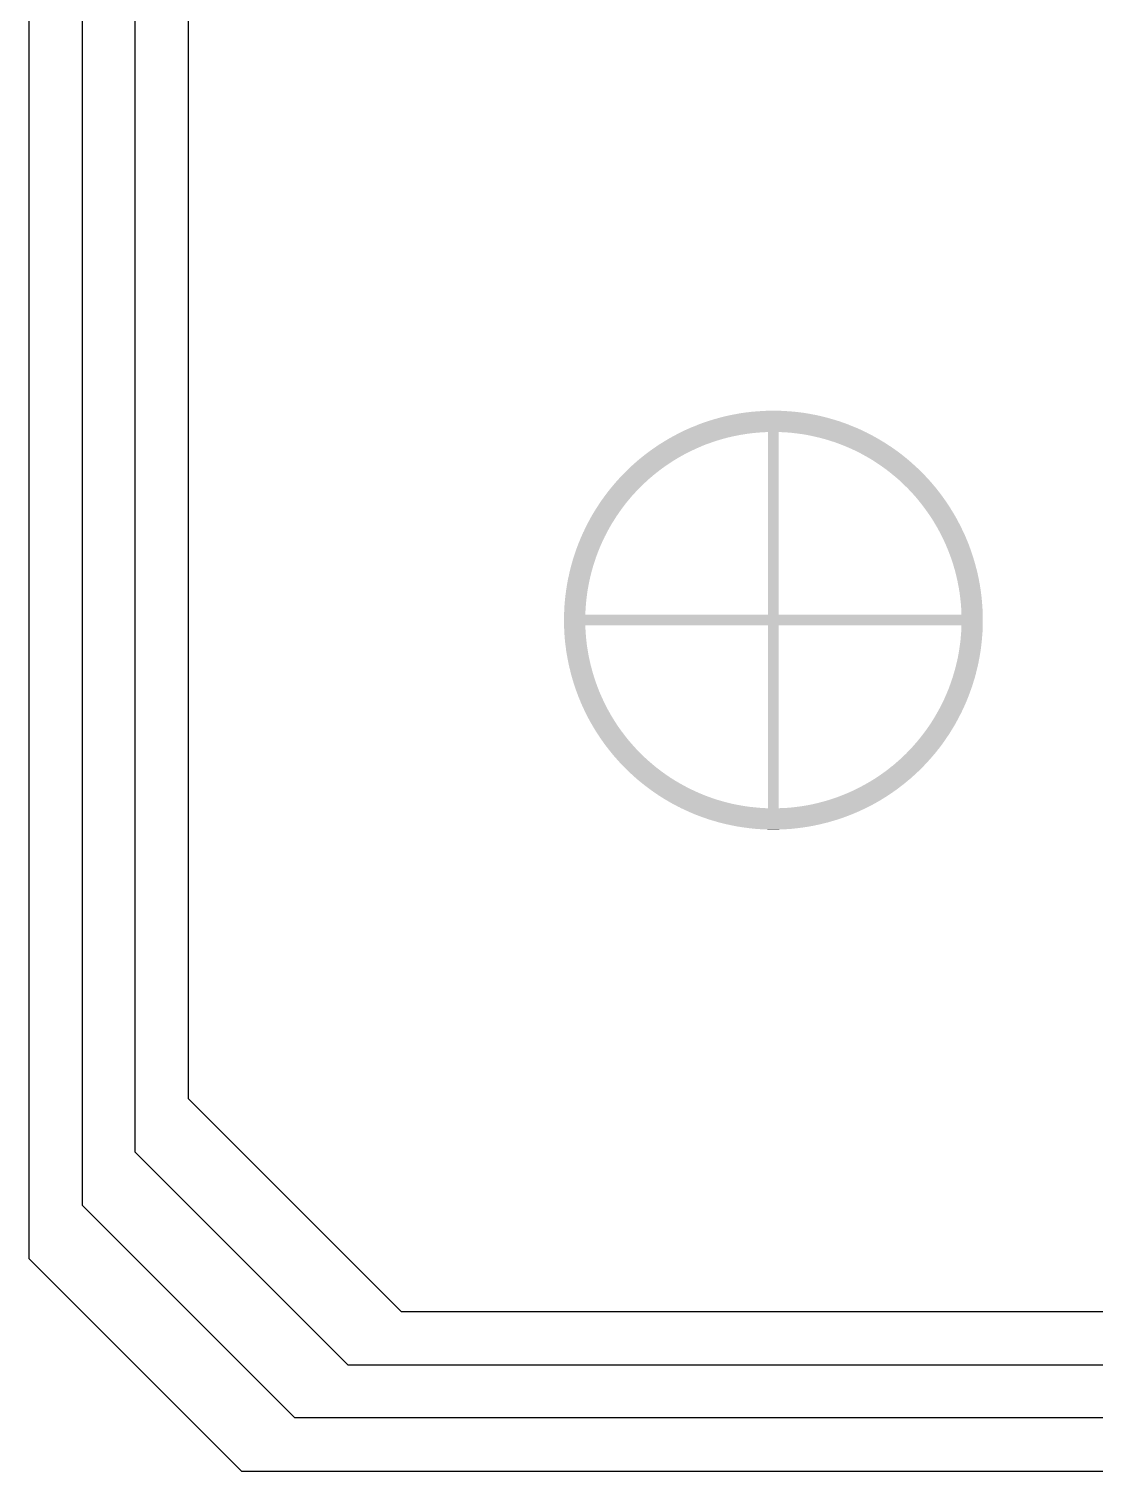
# Model space of a CAD drawing. Extents: x 295 to 953, y 10 to 290.
# Drawn here: x 625.82 to 638.55, y 105.26 to 122.48 of the extents above; entities that cross this region are included whole.
import ezdxf

# ---------------------------------------------------------------- set-up
doc = ezdxf.new("R2010")
doc.units = 0
doc.header["$LTSCALE"] = 5
doc.header["$MEASUREMENT"] = 0
doc.layers.get('0').update_dxf_attribs({"linetype": 'CONTINUOUS', "lineweight": 25})
doc.layers.add('DV-ABPB-A4_TOP', color=14, linetype='CONTINUOUS')

msp = doc.modelspace()

# ---------------------------------------------------------------- linework, layer by layer
at = {"color": 7}
for points in [[(633.878, 117.777), (633.932, 117.795), (635.541, 117.777), (635.488, 117.795)], [(633.932, 117.795), (633.945, 117.799), (635.488, 117.795), (635.473, 117.799)], [(633.945, 117.799), (634, 117.816), (635.473, 117.799), (635.42, 117.816)], [(634, 117.816), (634.014, 117.82), (635.42, 117.816), (635.405, 117.82)], [(634.014, 117.82), (634.069, 117.835), (635.405, 117.82), (635.351, 117.835)], [(634.069, 117.835), (634.082, 117.839), (635.351, 117.835), (635.336, 117.839)], [(634.082, 117.839), (634.138, 117.853), (635.336, 117.839), (635.282, 117.853)], [(634.138, 117.853), (634.152, 117.856), (635.282, 117.853), (635.267, 117.856)], [(634.152, 117.856), (634.208, 117.868), (635.267, 117.856), (635.213, 117.868)], [(634.208, 117.868), (634.221, 117.871), (635.213, 117.868), (635.197, 117.871)], [(634.221, 117.871), (634.278, 117.881), (635.197, 117.871), (635.143, 117.881)], [(634.278, 117.881), (634.291, 117.884), (635.143, 117.881), (635.127, 117.884)], [(634.291, 117.884), (634.348, 117.893), (635.127, 117.884), (635.072, 117.893)], [(634.348, 117.893), (634.362, 117.895), (635.072, 117.893), (635.056, 117.895)], [(634.362, 117.895), (634.419, 117.902), (635.056, 117.895), (635.002, 117.902)], [(634.419, 117.902), (634.433, 117.904), (635.002, 117.902), (634.985, 117.904)], [(634.433, 117.904), (634.49, 117.909), (634.985, 117.904), (634.931, 117.909)], [(634.49, 117.909), (634.503, 117.91), (634.931, 117.909), (634.914, 117.91)], [(634.503, 117.91), (634.562, 117.914), (634.914, 117.91), (634.86, 117.914)], [(634.562, 117.914), (634.575, 117.915), (634.86, 117.914), (634.841, 117.915)], [(634.575, 117.915), (634.635, 117.918), (634.841, 117.915), (634.788, 117.918)], [(634.635, 117.918), (634.646, 117.918), (634.788, 117.918), (634.764, 117.918)], [(634.646, 117.918), (634.717, 117.919), (634.764, 117.918), (634.717, 117.919)], [(633.49, 117.601), (633.518, 117.616), (634.178, 117.601), (634.244, 117.616)], [(633.518, 117.616), (633.542, 117.629), (634.244, 117.616), (634.31, 117.629)], [(633.542, 117.629), (633.551, 117.634), (634.31, 117.629), (634.342, 117.634)], [(633.551, 117.634), (633.563, 117.64), (634.342, 117.634), (634.377, 117.64)], [(633.563, 117.64), (633.581, 117.649), (634.377, 117.64), (634.444, 117.649)], [(633.581, 117.649), (633.594, 117.656), (634.444, 117.649), (634.511, 117.656)], [(633.594, 117.656), (633.604, 117.661), (634.511, 117.656), (634.579, 117.661)], [(633.604, 117.661), (633.61, 117.664), (634.579, 117.661), (634.646, 117.664)], [(633.61, 117.664), (633.615, 117.667), (635.809, 117.664), (635.804, 117.667)], [(633.615, 117.667), (633.666, 117.691), (635.804, 117.667), (635.753, 117.691)], [(633.666, 117.691), (633.679, 117.697), (635.753, 117.691), (635.74, 117.697)], [(633.679, 117.697), (633.732, 117.72), (635.74, 117.697), (635.688, 117.72)], [(633.732, 117.72), (633.745, 117.725), (635.688, 117.72), (635.674, 117.725)], [(633.745, 117.725), (633.798, 117.746), (635.674, 117.725), (635.622, 117.746)], [(633.798, 117.746), (633.811, 117.752), (635.622, 117.746), (635.608, 117.752)], [(633.811, 117.752), (633.864, 117.772), (635.608, 117.752), (635.555, 117.772)], [(633.864, 117.772), (633.878, 117.777), (635.555, 117.772), (635.541, 117.777)], [(634.646, 115.482), (634.646, 117.664), (634.773, 115.482), (634.773, 117.664)], [(634.797, 117.663), (634.773, 117.664), (635.811, 117.663), (635.809, 117.664)], [(634.856, 117.66), (634.797, 117.663), (635.818, 117.66), (635.811, 117.663)], [(634.864, 117.66), (634.856, 117.66), (635.819, 117.66), (635.818, 117.66)], [(634.932, 117.654), (634.864, 117.66), (635.83, 117.654), (635.819, 117.66)], [(634.999, 117.646), (634.932, 117.654), (635.845, 117.646), (635.83, 117.654)], [(635.066, 117.637), (634.999, 117.646), (635.864, 117.637), (635.845, 117.646)], [(635.117, 117.628), (635.066, 117.637), (635.881, 117.628), (635.864, 117.637)], [(635.132, 117.625), (635.117, 117.628), (635.886, 117.625), (635.881, 117.628)], [(635.198, 117.611), (635.132, 117.625), (635.911, 117.611), (635.886, 117.625)], [(635.264, 117.595), (635.198, 117.611), (635.94, 117.595), (635.911, 117.611)], [(633.2, 117.412), (633.241, 117.442), (633.673, 117.412), (633.734, 117.442)], [(633.241, 117.442), (633.248, 117.447), (633.734, 117.442), (633.746, 117.447)], [(633.248, 117.447), (633.281, 117.47), (633.746, 117.447), (633.795, 117.47)], [(633.281, 117.47), (633.307, 117.488), (633.795, 117.47), (633.837, 117.488)], [(633.307, 117.488), (633.32, 117.497), (633.837, 117.488), (633.857, 117.497)], [(633.32, 117.497), (633.357, 117.522), (633.857, 117.497), (633.92, 117.522)], [(633.357, 117.522), (633.366, 117.527), (633.92, 117.522), (633.936, 117.527)], [(633.366, 117.527), (633.394, 117.544), (633.936, 117.527), (633.984, 117.544)], [(633.394, 117.544), (633.427, 117.565), (633.984, 117.544), (634.047, 117.565)], [(633.427, 117.565), (633.428, 117.565), (634.047, 117.565), (634.048, 117.565)], [(633.428, 117.565), (633.46, 117.584), (634.048, 117.565), (634.113, 117.584)], [(633.46, 117.584), (633.489, 117.601), (634.113, 117.584), (634.176, 117.601)], [(633.489, 117.601), (633.49, 117.601), (634.176, 117.601), (634.178, 117.601)], [(635.272, 117.593), (635.264, 117.595), (635.944, 117.593), (635.94, 117.595)], [(635.329, 117.578), (635.272, 117.593), (635.97, 117.578), (635.944, 117.593)], [(635.394, 117.558), (635.329, 117.578), (636.003, 117.558), (635.97, 117.578)], [(635.397, 117.557), (635.394, 117.558), (636.005, 117.557), (636.003, 117.558)], [(635.458, 117.537), (635.397, 117.557), (636.038, 117.537), (636.005, 117.557)], [(635.505, 117.519), (635.458, 117.537), (636.066, 117.519), (636.038, 117.537)], [(635.521, 117.513), (635.505, 117.519), (636.075, 117.513), (636.066, 117.519)], [(635.584, 117.488), (635.521, 117.513), (636.113, 117.488), (636.075, 117.513)], [(635.602, 117.48), (635.584, 117.488), (636.125, 117.48), (636.113, 117.488)], [(635.646, 117.461), (635.602, 117.48), (636.152, 117.461), (636.125, 117.48)], [(635.692, 117.439), (635.646, 117.461), (636.183, 117.439), (636.152, 117.461)], [(635.707, 117.432), (635.692, 117.439), (636.193, 117.432), (636.183, 117.439)], [(632.991, 117.234), (633.027, 117.268), (633.387, 117.234), (633.435, 117.268)], [(633.027, 117.268), (633.032, 117.273), (633.435, 117.268), (633.442, 117.273)], [(633.032, 117.273), (633.075, 117.31), (633.442, 117.273), (633.498, 117.31)], [(633.075, 117.31), (633.08, 117.315), (633.498, 117.31), (633.506, 117.315)], [(633.08, 117.315), (633.117, 117.346), (633.506, 117.315), (633.556, 117.346)], [(633.117, 117.346), (633.135, 117.361), (633.556, 117.346), (633.582, 117.361)], [(633.135, 117.361), (633.159, 117.38), (633.582, 117.361), (633.614, 117.38)], [(633.159, 117.38), (633.191, 117.405), (633.614, 117.38), (633.661, 117.405)], [(633.191, 117.405), (633.2, 117.412), (633.661, 117.405), (633.673, 117.412)], [(635.767, 117.401), (635.707, 117.432), (636.234, 117.401), (636.193, 117.432)], [(635.775, 117.396), (635.767, 117.401), (636.24, 117.396), (636.234, 117.401)], [(635.826, 117.368), (635.775, 117.396), (636.275, 117.368), (636.24, 117.396)], [(635.854, 117.352), (635.826, 117.368), (636.296, 117.352), (636.275, 117.368)], [(635.884, 117.334), (635.854, 117.352), (636.317, 117.334), (636.296, 117.352)], [(635.928, 117.306), (635.884, 117.334), (636.35, 117.306), (636.317, 117.334)], [(635.941, 117.297), (635.928, 117.306), (636.359, 117.297), (636.35, 117.306)], [(635.997, 117.259), (635.941, 117.297), (636.402, 117.259), (636.359, 117.297)], [(632.827, 117.064), (632.866, 117.107), (633.181, 117.064), (633.228, 117.107)], [(632.866, 117.107), (632.875, 117.117), (633.228, 117.107), (633.24, 117.117)], [(632.875, 117.117), (632.907, 117.151), (633.24, 117.117), (633.28, 117.151)], [(632.907, 117.151), (632.924, 117.169), (633.28, 117.151), (633.302, 117.169)], [(632.924, 117.169), (632.949, 117.193), (633.302, 117.169), (633.333, 117.193)], [(632.949, 117.193), (632.975, 117.219), (633.333, 117.193), (633.367, 117.219)], [(632.975, 117.219), (632.991, 117.234), (633.367, 117.219), (633.387, 117.234)], [(635.999, 117.258), (635.997, 117.259), (636.403, 117.258), (636.402, 117.259)], [(636.052, 117.22), (635.999, 117.258), (636.444, 117.22), (636.403, 117.258)], [(636.066, 117.209), (636.052, 117.22), (636.455, 117.209), (636.444, 117.22)], [(636.105, 117.179), (636.066, 117.209), (636.485, 117.179), (636.455, 117.209)], [(636.13, 117.158), (636.105, 117.179), (636.505, 117.158), (636.485, 117.179)], [(636.158, 117.136), (636.13, 117.158), (636.527, 117.136), (636.505, 117.158)], [(636.192, 117.107), (636.158, 117.136), (636.554, 117.107), (636.527, 117.136)], [(636.209, 117.092), (636.192, 117.107), (636.568, 117.092), (636.554, 117.107)], [(636.25, 117.053), (636.209, 117.092), (636.602, 117.053), (636.568, 117.092)], [(632.708, 116.917), (632.737, 116.955), (633.036, 116.917), (633.071, 116.955)], [(632.737, 116.955), (632.747, 116.967), (633.071, 116.955), (633.082, 116.967)], [(632.747, 116.967), (632.781, 117.01), (633.082, 116.967), (633.124, 117.01)], [(632.781, 117.01), (632.786, 117.015), (633.124, 117.01), (633.129, 117.015)], [(632.786, 117.015), (632.825, 117.062), (633.129, 117.015), (633.178, 117.062)], [(632.825, 117.062), (632.827, 117.064), (633.178, 117.062), (633.181, 117.064)], [(636.258, 117.046), (636.25, 117.053), (636.608, 117.046), (636.602, 117.053)], [(636.306, 116.999), (636.258, 117.046), (636.648, 116.999), (636.608, 117.046)], [(636.353, 116.95), (636.307, 116.999), (636.686, 116.95), (636.648, 116.999)], [(636.36, 116.943), (636.353, 116.95), (636.692, 116.943), (636.686, 116.95)], [(636.399, 116.9), (636.36, 116.943), (636.724, 116.9), (636.692, 116.943)], [(632.575, 116.72), (632.6, 116.76), (632.879, 116.72), (632.908, 116.76)], [(632.6, 116.76), (632.613, 116.78), (632.908, 116.76), (632.923, 116.78)], [(632.613, 116.78), (632.635, 116.814), (632.923, 116.78), (632.949, 116.814)], [(632.635, 116.814), (632.652, 116.84), (632.949, 116.814), (632.97, 116.84)], [(632.652, 116.84), (632.671, 116.866), (632.97, 116.84), (632.992, 116.866)], [(632.671, 116.866), (632.694, 116.898), (632.992, 116.866), (633.019, 116.898)], [(632.694, 116.898), (632.708, 116.917), (633.019, 116.898), (633.036, 116.917)], [(636.411, 116.886), (636.399, 116.9), (636.734, 116.886), (636.724, 116.9)], [(636.443, 116.848), (636.411, 116.886), (636.761, 116.848), (636.734, 116.886)], [(636.459, 116.827), (636.443, 116.848), (636.775, 116.827), (636.761, 116.848)], [(636.485, 116.795), (636.459, 116.827), (636.797, 116.795), (636.775, 116.827)], [(636.505, 116.768), (636.485, 116.795), (636.815, 116.768), (636.797, 116.795)], [(636.525, 116.741), (636.505, 116.768), (636.831, 116.741), (636.815, 116.768)], [(632.472, 116.535), (632.502, 116.593), (632.76, 116.535), (632.794, 116.593)], [(632.502, 116.593), (632.504, 116.596), (632.794, 116.593), (632.797, 116.596)], [(632.504, 116.596), (632.533, 116.65), (632.797, 116.596), (632.831, 116.65)], [(632.533, 116.65), (632.538, 116.659), (632.831, 116.65), (632.837, 116.659)], [(632.538, 116.659), (632.566, 116.706), (632.837, 116.659), (632.869, 116.706)], [(632.566, 116.706), (632.575, 116.72), (632.869, 116.706), (632.879, 116.72)], [(636.549, 116.707), (636.525, 116.741), (636.852, 116.707), (636.831, 116.741)], [(636.564, 116.686), (636.549, 116.707), (636.865, 116.686), (636.852, 116.707)], [(636.591, 116.646), (636.564, 116.686), (636.888, 116.646), (636.865, 116.686)], [(636.602, 116.63), (636.591, 116.646), (636.897, 116.63), (636.888, 116.646)], [(636.631, 116.583), (636.602, 116.63), (636.922, 116.583), (636.897, 116.63)], [(636.637, 116.572), (636.631, 116.583), (636.928, 116.572), (636.922, 116.583)], [(632.391, 116.354), (632.411, 116.404), (632.667, 116.354), (632.691, 116.404)], [(632.411, 116.404), (632.417, 116.415), (632.691, 116.404), (632.696, 116.415)], [(632.417, 116.415), (632.44, 116.469), (632.696, 116.415), (632.724, 116.469)], [(632.44, 116.469), (632.444, 116.475), (632.724, 116.469), (632.727, 116.475)], [(632.444, 116.475), (632.471, 116.533), (632.727, 116.475), (632.759, 116.533)], [(632.471, 116.533), (632.472, 116.535), (632.759, 116.533), (632.76, 116.535)], [(636.668, 116.52), (636.637, 116.572), (636.955, 116.52), (636.928, 116.572)], [(636.671, 116.514), (636.668, 116.52), (636.957, 116.514), (636.955, 116.52)], [(636.703, 116.455), (636.671, 116.514), (636.985, 116.455), (636.957, 116.514)], [(636.733, 116.394), (636.703, 116.455), (637.012, 116.394), (636.986, 116.455)], [(636.703, 116.455), (636.703, 116.455), (636.986, 116.455), (636.985, 116.455)], [(632.345, 116.23), (632.359, 116.271), (632.615, 116.23), (632.631, 116.271)], [(632.359, 116.271), (632.367, 116.293), (632.631, 116.271), (632.64, 116.293)], [(632.367, 116.293), (632.384, 116.338), (632.64, 116.293), (632.66, 116.338)], [(632.384, 116.338), (632.391, 116.354), (632.66, 116.338), (632.667, 116.354)], [(636.735, 116.39), (636.733, 116.394), (637.014, 116.39), (637.012, 116.394)], [(636.762, 116.333), (636.735, 116.39), (637.037, 116.333), (637.014, 116.39)], [(636.766, 116.324), (636.762, 116.333), (637.041, 116.324), (637.037, 116.333)], [(636.788, 116.271), (636.766, 116.324), (637.06, 116.271), (637.041, 116.324)], [(636.794, 116.257), (636.788, 116.271), (637.065, 116.257), (637.06, 116.271)], [(636.813, 116.208), (636.794, 116.257), (637.082, 116.208), (637.065, 116.257)], [(632.287, 116.038), (632.295, 116.067), (632.55, 116.038), (632.559, 116.067)], [(632.295, 116.067), (632.305, 116.103), (632.559, 116.067), (632.57, 116.103)], [(632.305, 116.103), (632.314, 116.136), (632.57, 116.103), (632.581, 116.136)], [(632.314, 116.136), (632.324, 116.167), (632.581, 116.136), (632.591, 116.167)], [(632.324, 116.167), (632.336, 116.204), (632.591, 116.167), (632.605, 116.204)], [(632.336, 116.204), (632.345, 116.23), (632.605, 116.204), (632.615, 116.23)], [(636.82, 116.19), (636.813, 116.208), (637.088, 116.19), (637.082, 116.208)], [(636.836, 116.144), (636.82, 116.19), (637.102, 116.144), (637.088, 116.19)], [(636.843, 116.122), (636.836, 116.144), (637.109, 116.122), (637.102, 116.144)], [(636.857, 116.08), (636.843, 116.122), (637.121, 116.08), (637.109, 116.122)], [(636.865, 116.053), (636.857, 116.08), (637.128, 116.053), (637.121, 116.08)], [(632.248, 115.858), (632.257, 115.907), (632.507, 115.858), (632.517, 115.907)], [(632.257, 115.907), (632.262, 115.928), (632.517, 115.907), (632.522, 115.928)], [(632.262, 115.928), (632.272, 115.973), (632.522, 115.928), (632.533, 115.973)], [(632.272, 115.973), (632.277, 115.998), (632.533, 115.973), (632.539, 115.998)], [(632.277, 115.998), (632.287, 116.038), (632.539, 115.998), (632.55, 116.038)], [(636.876, 116.015), (636.865, 116.053), (637.138, 116.015), (637.128, 116.053)], [(636.884, 115.984), (636.876, 116.015), (637.146, 115.984), (637.138, 116.015)], [(636.893, 115.95), (636.884, 115.984), (637.153, 115.95), (637.146, 115.984)], [(636.901, 115.914), (636.893, 115.95), (637.161, 115.914), (637.153, 115.95)], [(636.908, 115.884), (636.901, 115.914), (637.166, 115.884), (637.161, 115.914)], [(632.226, 115.707), (632.227, 115.717), (632.482, 115.707), (632.483, 115.717)], [(632.227, 115.717), (632.235, 115.774), (632.483, 115.717), (632.491, 115.774)], [(632.235, 115.774), (632.237, 115.788), (632.491, 115.774), (632.494, 115.788)], [(632.237, 115.788), (632.245, 115.841), (632.494, 115.788), (632.503, 115.841)], [(632.245, 115.841), (632.248, 115.858), (632.503, 115.841), (632.507, 115.858)], [(636.915, 115.844), (636.908, 115.884), (637.174, 115.844), (637.166, 115.884)], [(636.921, 115.818), (636.915, 115.844), (637.178, 115.818), (637.174, 115.844)], [(636.928, 115.774), (636.921, 115.818), (637.185, 115.774), (637.178, 115.818)], [(636.932, 115.751), (636.928, 115.774), (637.188, 115.751), (637.185, 115.774)], [(636.938, 115.703), (636.932, 115.751), (637.194, 115.703), (637.188, 115.751)], [(632.211, 115.505), (632.214, 115.573), (632.465, 115.505), (632.468, 115.573)], [(632.214, 115.576), (632.219, 115.64), (632.469, 115.576), (632.474, 115.64)], [(632.214, 115.573), (632.214, 115.576), (632.468, 115.573), (632.469, 115.576)], [(632.219, 115.64), (632.22, 115.647), (632.474, 115.64), (632.475, 115.647)], [(632.22, 115.647), (632.226, 115.707), (632.475, 115.647), (632.482, 115.707)], [(636.941, 115.684), (636.938, 115.703), (637.196, 115.684), (637.194, 115.703)], [(636.946, 115.632), (636.941, 115.684), (637.201, 115.632), (637.196, 115.684)], [(636.948, 115.617), (636.946, 115.632), (637.202, 115.617), (637.201, 115.632)], [(636.952, 115.561), (636.948, 115.617), (637.206, 115.561), (637.202, 115.617)], [(636.953, 115.549), (636.952, 115.561), (637.207, 115.549), (637.206, 115.561)], [(636.955, 115.49), (636.953, 115.549), (637.209, 115.49), (637.207, 115.549)], [(632.209, 115.433), (632.21, 115.482), (637.21, 115.433), (637.209, 115.482)], [(632.209, 115.418), (632.209, 115.433), (637.21, 115.418), (637.21, 115.433)], [(632.209, 115.404), (632.209, 115.418), (637.21, 115.404), (637.21, 115.418)], [(632.21, 115.355), (632.209, 115.404), (637.209, 115.355), (637.21, 115.404)], [(632.21, 115.482), (632.211, 115.504), (632.464, 115.482), (632.465, 115.504)], [(632.211, 115.504), (632.211, 115.505), (632.465, 115.504), (632.465, 115.505)], [(636.955, 115.482), (636.955, 115.49), (637.209, 115.482), (637.209, 115.49)], [(632.21, 115.347), (632.21, 115.355), (632.464, 115.347), (632.464, 115.355)], [(632.213, 115.287), (632.21, 115.347), (632.467, 115.287), (632.464, 115.347)], [(632.213, 115.276), (632.213, 115.287), (632.468, 115.276), (632.467, 115.287)], [(632.217, 115.22), (632.213, 115.276), (632.472, 115.22), (632.468, 115.276)], [(632.218, 115.205), (632.217, 115.22), (632.473, 115.205), (632.472, 115.22)], [(632.223, 115.153), (632.218, 115.205), (632.479, 115.153), (632.473, 115.205)], [(634.646, 113.173), (634.646, 115.355), (634.773, 113.173), (634.773, 115.355)], [(636.945, 115.196), (636.951, 115.261), (637.2, 115.196), (637.205, 115.261)], [(636.951, 115.264), (636.955, 115.331), (637.206, 115.264), (637.209, 115.331)], [(636.951, 115.261), (636.951, 115.264), (637.205, 115.261), (637.206, 115.264)], [(636.955, 115.332), (636.955, 115.355), (637.209, 115.332), (637.209, 115.355)], [(636.955, 115.331), (636.955, 115.332), (637.209, 115.331), (637.209, 115.332)], [(632.225, 115.134), (632.223, 115.153), (632.481, 115.134), (632.479, 115.153)], [(632.232, 115.086), (632.225, 115.134), (632.488, 115.086), (632.481, 115.134)], [(632.234, 115.063), (632.232, 115.086), (632.492, 115.063), (632.488, 115.086)], [(632.241, 115.019), (632.234, 115.063), (632.499, 115.019), (632.492, 115.063)], [(636.916, 114.996), (636.926, 115.048), (637.174, 114.996), (637.183, 115.048)], [(636.926, 115.048), (636.928, 115.062), (637.183, 115.048), (637.185, 115.062)], [(636.928, 115.062), (636.936, 115.119), (637.185, 115.062), (637.192, 115.119)], [(636.936, 115.119), (636.938, 115.129), (637.192, 115.119), (637.193, 115.129)], [(636.938, 115.129), (636.945, 115.19), (637.193, 115.129), (637.2, 115.19)], [(636.945, 115.19), (636.945, 115.196), (637.2, 115.19), (637.2, 115.196)], [(632.246, 114.993), (632.241, 115.019), (632.504, 114.993), (632.499, 115.019)], [(632.253, 114.953), (632.246, 114.993), (632.512, 114.953), (632.504, 114.993)], [(632.259, 114.923), (632.253, 114.953), (632.519, 114.923), (632.512, 114.953)], [(632.266, 114.887), (632.259, 114.923), (632.527, 114.887), (632.519, 114.923)], [(632.274, 114.853), (632.266, 114.887), (632.536, 114.853), (632.527, 114.887)], [(632.282, 114.822), (632.274, 114.853), (632.544, 114.822), (632.536, 114.853)], [(636.88, 114.839), (636.887, 114.864), (637.142, 114.839), (637.148, 114.864)], [(636.887, 114.864), (636.897, 114.908), (637.148, 114.864), (637.158, 114.908)], [(636.897, 114.908), (636.903, 114.93), (637.158, 114.908), (637.162, 114.93)], [(636.903, 114.93), (636.913, 114.978), (637.162, 114.93), (637.171, 114.978)], [(636.913, 114.978), (636.916, 114.996), (637.171, 114.978), (637.174, 114.996)], [(632.291, 114.784), (632.282, 114.822), (632.555, 114.784), (632.544, 114.822)], [(632.298, 114.757), (632.291, 114.784), (632.563, 114.757), (632.555, 114.784)], [(632.31, 114.715), (632.298, 114.757), (632.576, 114.715), (632.563, 114.757)], [(632.317, 114.692), (632.31, 114.715), (632.584, 114.692), (632.576, 114.715)], [(632.331, 114.647), (632.317, 114.692), (632.6, 114.647), (632.584, 114.692)], [(636.828, 114.67), (636.838, 114.701), (637.095, 114.67), (637.105, 114.701)], [(636.838, 114.701), (636.85, 114.734), (637.105, 114.701), (637.115, 114.734)], [(636.85, 114.734), (636.86, 114.77), (637.115, 114.734), (637.125, 114.77)], [(636.86, 114.77), (636.869, 114.799), (637.125, 114.77), (637.132, 114.799)], [(636.869, 114.799), (636.88, 114.839), (637.132, 114.799), (637.142, 114.839)], [(632.337, 114.629), (632.331, 114.647), (632.606, 114.629), (632.6, 114.647)], [(632.354, 114.579), (632.337, 114.629), (632.626, 114.579), (632.606, 114.629)], [(632.359, 114.566), (632.354, 114.579), (632.631, 114.566), (632.626, 114.579)], [(632.379, 114.513), (632.359, 114.566), (632.654, 114.513), (632.631, 114.566)], [(632.382, 114.504), (632.379, 114.513), (632.658, 114.504), (632.654, 114.513)], [(636.759, 114.499), (636.779, 114.544), (637.035, 114.499), (637.052, 114.544)], [(636.779, 114.544), (636.788, 114.566), (637.052, 114.544), (637.06, 114.566)], [(636.788, 114.566), (636.805, 114.607), (637.06, 114.566), (637.075, 114.607)], [(636.805, 114.607), (636.814, 114.633), (637.075, 114.607), (637.084, 114.633)], [(636.814, 114.633), (636.828, 114.67), (637.084, 114.633), (637.095, 114.67)], [(632.406, 114.447), (632.382, 114.504), (632.684, 114.447), (632.658, 114.504)], [(632.407, 114.442), (632.406, 114.447), (632.686, 114.442), (632.684, 114.447)], [(632.434, 114.382), (632.407, 114.442), (632.716, 114.382), (632.686, 114.442)], [(632.434, 114.381), (632.434, 114.382), (632.717, 114.381), (632.716, 114.382)], [(632.462, 114.323), (632.434, 114.381), (632.748, 114.323), (632.717, 114.381)], [(636.66, 114.304), (636.692, 114.361), (636.948, 114.304), (636.976, 114.361)], [(636.692, 114.361), (636.696, 114.368), (636.976, 114.361), (636.979, 114.368)], [(636.696, 114.368), (636.723, 114.421), (636.979, 114.368), (637.003, 114.421)], [(636.723, 114.421), (636.729, 114.433), (637.003, 114.421), (637.008, 114.433)], [(636.729, 114.433), (636.752, 114.482), (637.008, 114.433), (637.028, 114.482)], [(636.752, 114.482), (636.759, 114.499), (637.028, 114.482), (637.035, 114.499)], [(632.465, 114.317), (632.462, 114.323), (632.752, 114.317), (632.748, 114.323)], [(632.492, 114.264), (632.465, 114.317), (632.782, 114.264), (632.752, 114.317)], [(632.497, 114.253), (632.492, 114.264), (632.789, 114.253), (632.782, 114.264)], [(632.522, 114.207), (632.497, 114.253), (632.818, 114.207), (632.789, 114.253)], [(632.531, 114.191), (632.522, 114.207), (632.828, 114.191), (632.818, 114.207)], [(632.555, 114.15), (632.531, 114.191), (632.855, 114.15), (632.828, 114.191)], [(636.551, 114.131), (636.583, 114.178), (636.853, 114.131), (636.881, 114.178)], [(636.583, 114.178), (636.589, 114.187), (636.881, 114.178), (636.886, 114.187)], [(636.589, 114.187), (636.623, 114.24), (636.886, 114.187), (636.915, 114.24)], [(636.623, 114.24), (636.625, 114.244), (636.915, 114.24), (636.917, 114.244)], [(636.625, 114.244), (636.659, 114.302), (636.917, 114.244), (636.947, 114.302)], [(636.659, 114.302), (636.66, 114.304), (636.947, 114.302), (636.948, 114.304)], [(632.567, 114.129), (632.555, 114.15), (632.87, 114.129), (632.855, 114.15)], [(632.588, 114.095), (632.567, 114.129), (632.894, 114.095), (632.87, 114.129)], [(632.605, 114.069), (632.588, 114.095), (632.914, 114.069), (632.894, 114.095)], [(632.623, 114.041), (632.605, 114.069), (632.935, 114.041), (632.914, 114.069)], [(632.644, 114.009), (632.623, 114.041), (632.96, 114.009), (632.935, 114.041)], [(632.659, 113.988), (632.644, 114.009), (632.977, 113.988), (632.96, 114.009)], [(636.427, 113.97), (636.449, 113.997), (636.748, 113.97), (636.767, 113.997)], [(636.449, 113.997), (636.47, 114.023), (636.767, 113.997), (636.784, 114.023)], [(636.47, 114.023), (636.496, 114.056), (636.784, 114.023), (636.807, 114.056)], [(636.496, 114.056), (636.511, 114.076), (636.807, 114.056), (636.819, 114.076)], [(636.511, 114.076), (636.541, 114.117), (636.819, 114.076), (636.845, 114.117)], [(636.541, 114.117), (636.551, 114.131), (636.845, 114.117), (636.853, 114.131)], [(632.685, 113.951), (632.659, 113.988), (633.009, 113.951), (632.977, 113.988)], [(632.695, 113.937), (632.685, 113.951), (633.021, 113.937), (633.009, 113.951)], [(632.728, 113.894), (632.695, 113.937), (633.06, 113.894), (633.021, 113.937)], [(632.733, 113.887), (632.728, 113.894), (633.066, 113.887), (633.06, 113.894)], [(632.772, 113.838), (632.733, 113.887), (633.113, 113.838), (633.066, 113.887)], [(632.811, 113.791), (632.772, 113.838), (633.161, 113.791), (633.113, 113.838)], [(636.241, 113.775), (636.29, 113.821), (636.594, 113.775), (636.634, 113.821)], [(636.29, 113.821), (636.295, 113.826), (636.634, 113.821), (636.638, 113.826)], [(636.295, 113.826), (636.337, 113.87), (636.638, 113.826), (636.673, 113.87)], [(636.337, 113.87), (636.349, 113.882), (636.673, 113.87), (636.683, 113.882)], [(636.349, 113.882), (636.383, 113.919), (636.683, 113.882), (636.711, 113.919)], [(636.383, 113.919), (636.4, 113.939), (636.711, 113.919), (636.726, 113.939)], [(636.4, 113.939), (636.427, 113.97), (636.726, 113.939), (636.748, 113.97)], [(632.818, 113.783), (632.811, 113.791), (633.169, 113.783), (633.161, 113.791)], [(632.852, 113.745), (632.818, 113.783), (633.211, 113.745), (633.169, 113.783)], [(632.865, 113.73), (632.852, 113.745), (633.228, 113.73), (633.211, 113.745)], [(632.893, 113.701), (632.865, 113.73), (633.262, 113.701), (633.228, 113.73)], [(632.914, 113.678), (632.893, 113.701), (633.289, 113.678), (633.262, 113.701)], [(632.934, 113.658), (632.914, 113.678), (633.314, 113.658), (633.289, 113.678)], [(632.964, 113.628), (632.934, 113.658), (633.353, 113.628), (633.314, 113.658)], [(636.087, 113.643), (636.117, 113.668), (636.471, 113.643), (636.495, 113.668)], [(636.117, 113.668), (636.14, 113.685), (636.495, 113.668), (636.512, 113.685)], [(636.14, 113.685), (636.179, 113.719), (636.512, 113.685), (636.544, 113.719)], [(636.179, 113.719), (636.191, 113.729), (636.544, 113.719), (636.553, 113.729)], [(636.191, 113.729), (636.239, 113.772), (636.553, 113.729), (636.592, 113.772)], [(636.239, 113.772), (636.241, 113.775), (636.592, 113.772), (636.594, 113.775)], [(632.976, 113.617), (632.964, 113.628), (633.367, 113.617), (633.353, 113.628)], [(633.016, 113.579), (632.976, 113.617), (633.42, 113.579), (633.367, 113.617)], [(633.018, 113.577), (633.016, 113.579), (633.422, 113.577), (633.42, 113.579)], [(633.06, 113.539), (633.018, 113.577), (633.478, 113.539), (633.422, 113.577)], [(633.069, 113.531), (633.06, 113.539), (633.491, 113.531), (633.478, 113.539)], [(633.102, 113.503), (633.069, 113.531), (633.535, 113.503), (633.491, 113.531)], [(633.124, 113.485), (633.102, 113.503), (633.566, 113.485), (633.535, 113.503)], [(633.144, 113.469), (633.124, 113.485), (633.593, 113.469), (633.566, 113.485)], [(635.805, 113.457), (635.838, 113.476), (636.261, 113.457), (636.284, 113.476)], [(635.838, 113.476), (635.864, 113.491), (636.284, 113.476), (636.302, 113.491)], [(635.864, 113.491), (635.913, 113.521), (636.302, 113.491), (636.339, 113.521)], [(635.913, 113.521), (635.921, 113.526), (636.339, 113.521), (636.345, 113.526)], [(635.921, 113.526), (635.978, 113.564), (636.345, 113.526), (636.387, 113.564)], [(635.978, 113.564), (635.985, 113.569), (636.387, 113.564), (636.393, 113.569)], [(635.985, 113.569), (636.033, 113.603), (636.393, 113.569), (636.429, 113.603)], [(636.033, 113.603), (636.052, 113.617), (636.429, 113.603), (636.445, 113.617)], [(636.052, 113.617), (636.087, 113.643), (636.445, 113.617), (636.471, 113.643)], [(633.179, 113.441), (633.144, 113.469), (633.644, 113.441), (633.593, 113.469)], [(633.186, 113.436), (633.179, 113.441), (633.653, 113.436), (633.644, 113.441)], [(633.227, 113.405), (633.186, 113.436), (633.713, 113.405), (633.653, 113.436)], [(633.236, 113.398), (633.227, 113.405), (633.728, 113.398), (633.713, 113.405)], [(633.267, 113.376), (633.236, 113.398), (633.774, 113.376), (633.728, 113.398)], [(633.294, 113.357), (633.267, 113.376), (633.817, 113.357), (633.774, 113.376)], [(633.306, 113.349), (633.294, 113.357), (633.835, 113.349), (633.817, 113.357)], [(633.344, 113.323), (633.306, 113.349), (633.898, 113.323), (633.835, 113.349)], [(633.354, 113.317), (633.344, 113.323), (633.915, 113.317), (633.898, 113.323)], [(633.381, 113.3), (633.354, 113.317), (633.961, 113.3), (633.915, 113.317)], [(635.436, 113.292), (635.483, 113.309), (636.026, 113.292), (636.053, 113.309)], [(635.483, 113.309), (635.499, 113.315), (636.053, 113.309), (636.062, 113.315)], [(635.499, 113.315), (635.562, 113.34), (636.062, 113.315), (636.099, 113.34)], [(635.562, 113.34), (635.582, 113.348), (636.099, 113.34), (636.113, 113.348)], [(635.582, 113.348), (635.624, 113.366), (636.113, 113.348), (636.138, 113.366)], [(635.624, 113.366), (635.674, 113.389), (636.138, 113.366), (636.171, 113.389)], [(635.674, 113.389), (635.686, 113.395), (636.171, 113.389), (636.179, 113.395)], [(635.686, 113.395), (635.746, 113.425), (636.179, 113.395), (636.219, 113.425)], [(635.746, 113.425), (635.758, 113.432), (636.219, 113.425), (636.228, 113.432)], [(635.758, 113.432), (635.805, 113.457), (636.228, 113.432), (636.261, 113.457)], [(633.414, 113.279), (633.381, 113.3), (634.023, 113.279), (633.961, 113.3)], [(633.416, 113.278), (633.414, 113.279), (634.025, 113.278), (634.023, 113.279)], [(633.449, 113.259), (633.416, 113.278), (634.09, 113.259), (634.025, 113.278)], [(633.476, 113.243), (633.449, 113.259), (634.147, 113.243), (634.09, 113.259)], [(633.48, 113.241), (633.476, 113.243), (634.155, 113.241), (634.147, 113.243)], [(633.508, 113.225), (633.48, 113.241), (634.221, 113.225), (634.155, 113.241)], [(633.533, 113.212), (633.508, 113.225), (634.287, 113.212), (634.221, 113.225)], [(633.538, 113.209), (633.533, 113.212), (634.303, 113.209), (634.287, 113.212)], [(633.556, 113.2), (633.538, 113.209), (634.354, 113.2), (634.303, 113.209)], [(633.575, 113.19), (633.556, 113.2), (634.421, 113.19), (634.354, 113.2)], [(633.59, 113.183), (633.575, 113.19), (634.488, 113.183), (634.421, 113.19)], [(633.601, 113.177), (633.59, 113.183), (634.555, 113.177), (634.488, 113.183)], [(633.602, 113.177), (633.601, 113.177), (634.563, 113.177), (634.555, 113.177)], [(633.608, 113.173), (633.602, 113.177), (634.623, 113.173), (634.563, 113.177)], [(633.61, 113.173), (633.608, 113.173), (634.646, 113.173), (634.623, 113.173)], [(633.615, 113.17), (633.61, 113.173), (635.804, 113.17), (635.809, 113.173)], [(633.666, 113.146), (633.615, 113.17), (635.753, 113.146), (635.804, 113.17)], [(633.68, 113.14), (633.666, 113.146), (635.74, 113.14), (635.753, 113.146)], [(633.731, 113.117), (633.68, 113.14), (635.688, 113.117), (635.74, 113.14)], [(634.773, 113.173), (634.841, 113.175), (635.809, 113.173), (635.815, 113.175)], [(634.841, 113.175), (634.908, 113.18), (635.815, 113.175), (635.825, 113.18)], [(634.908, 113.18), (634.975, 113.187), (635.825, 113.18), (635.839, 113.187)], [(634.975, 113.187), (635.042, 113.196), (635.839, 113.187), (635.857, 113.196)], [(635.042, 113.196), (635.077, 113.202), (635.857, 113.196), (635.868, 113.202)], [(635.077, 113.202), (635.109, 113.207), (635.868, 113.202), (635.878, 113.207)], [(635.109, 113.207), (635.175, 113.22), (635.878, 113.207), (635.902, 113.22)], [(635.175, 113.22), (635.241, 113.235), (635.902, 113.22), (635.93, 113.235)], [(635.241, 113.235), (635.244, 113.236), (635.93, 113.235), (635.931, 113.236)], [(635.244, 113.236), (635.306, 113.252), (635.931, 113.236), (635.959, 113.252)], [(635.306, 113.252), (635.371, 113.271), (635.959, 113.252), (635.992, 113.271)], [(635.371, 113.271), (635.373, 113.272), (635.992, 113.271), (635.993, 113.272)], [(635.373, 113.272), (635.436, 113.292), (635.993, 113.272), (636.026, 113.292)], [(633.745, 113.111), (633.731, 113.117), (635.675, 113.111), (635.688, 113.117)], [(633.797, 113.09), (633.745, 113.111), (635.622, 113.09), (635.675, 113.111)], [(633.811, 113.085), (633.797, 113.09), (635.608, 113.085), (635.622, 113.09)], [(633.864, 113.065), (633.811, 113.085), (635.555, 113.065), (635.608, 113.085)], [(633.878, 113.06), (633.864, 113.065), (635.542, 113.06), (635.555, 113.065)], [(633.931, 113.042), (633.878, 113.06), (635.488, 113.042), (635.542, 113.06)], [(633.946, 113.037), (633.931, 113.042), (635.474, 113.037), (635.488, 113.042)], [(633.999, 113.021), (633.946, 113.037), (635.419, 113.021), (635.474, 113.037)], [(634.014, 113.017), (633.999, 113.021), (635.406, 113.017), (635.419, 113.021)], [(634.068, 113.001), (634.014, 113.017), (635.351, 113.001), (635.406, 113.017)], [(634.083, 112.998), (634.068, 113.001), (635.337, 112.998), (635.351, 113.001)], [(634.137, 112.984), (634.083, 112.998), (635.282, 112.984), (635.337, 112.998)], [(634.152, 112.981), (634.137, 112.984), (635.268, 112.981), (635.282, 112.984)], [(634.207, 112.969), (634.152, 112.981), (635.212, 112.969), (635.268, 112.981)], [(634.222, 112.966), (634.207, 112.969), (635.198, 112.966), (635.212, 112.969)], [(634.277, 112.955), (634.222, 112.966), (635.142, 112.955), (635.198, 112.966)], [(634.292, 112.953), (634.277, 112.955), (635.128, 112.953), (635.142, 112.955)], [(634.347, 112.944), (634.292, 112.953), (635.071, 112.944), (635.128, 112.953)], [(634.363, 112.942), (634.347, 112.944), (635.058, 112.942), (635.071, 112.944)], [(634.418, 112.935), (634.363, 112.942), (635, 112.935), (635.058, 112.942)], [(634.434, 112.933), (634.418, 112.935), (634.987, 112.933), (635, 112.935)], [(634.489, 112.927), (634.434, 112.933), (634.929, 112.927), (634.987, 112.933)], [(634.506, 112.926), (634.489, 112.927), (634.916, 112.926), (634.929, 112.927)], [(634.56, 112.922), (634.506, 112.926), (634.857, 112.922), (634.916, 112.926)], [(634.578, 112.921), (634.56, 112.922), (634.845, 112.921), (634.857, 112.922)], [(634.631, 112.919), (634.578, 112.921), (634.784, 112.919), (634.845, 112.921)], [(634.655, 112.918), (634.631, 112.919), (634.774, 112.918), (634.784, 112.919)], [(634.702, 112.918), (634.655, 112.918), (634.702, 112.918), (634.774, 112.918)]]:
    msp.add_solid(points, dxfattribs=at)
at = {"layer": 'DV-ABPB-A4_TOP', "color": 7}
for p, q in [((627.725, 109.703), (627.725, 157.328)), ((627.09, 109.068), (627.09, 156.693)), ((626.455, 152.248), (626.455, 108.433)), ((625.82, 151.613), (625.82, 107.798)), ((627.725, 109.703), (630.265, 107.163)), ((629.63, 106.528), (627.09, 109.068)), ((626.455, 108.433), (628.995, 105.893)), ((625.82, 107.798), (628.36, 105.258)), ((630.265, 107.163), (783.935, 107.163)), ((629.63, 106.528), (784.57, 106.528)), ((785.205, 105.893), (628.995, 105.893)), ((628.36, 105.258), (785.84, 105.258))]:
    msp.add_line(p, q, dxfattribs=at)

doc.saveas('drawing.dxf')
